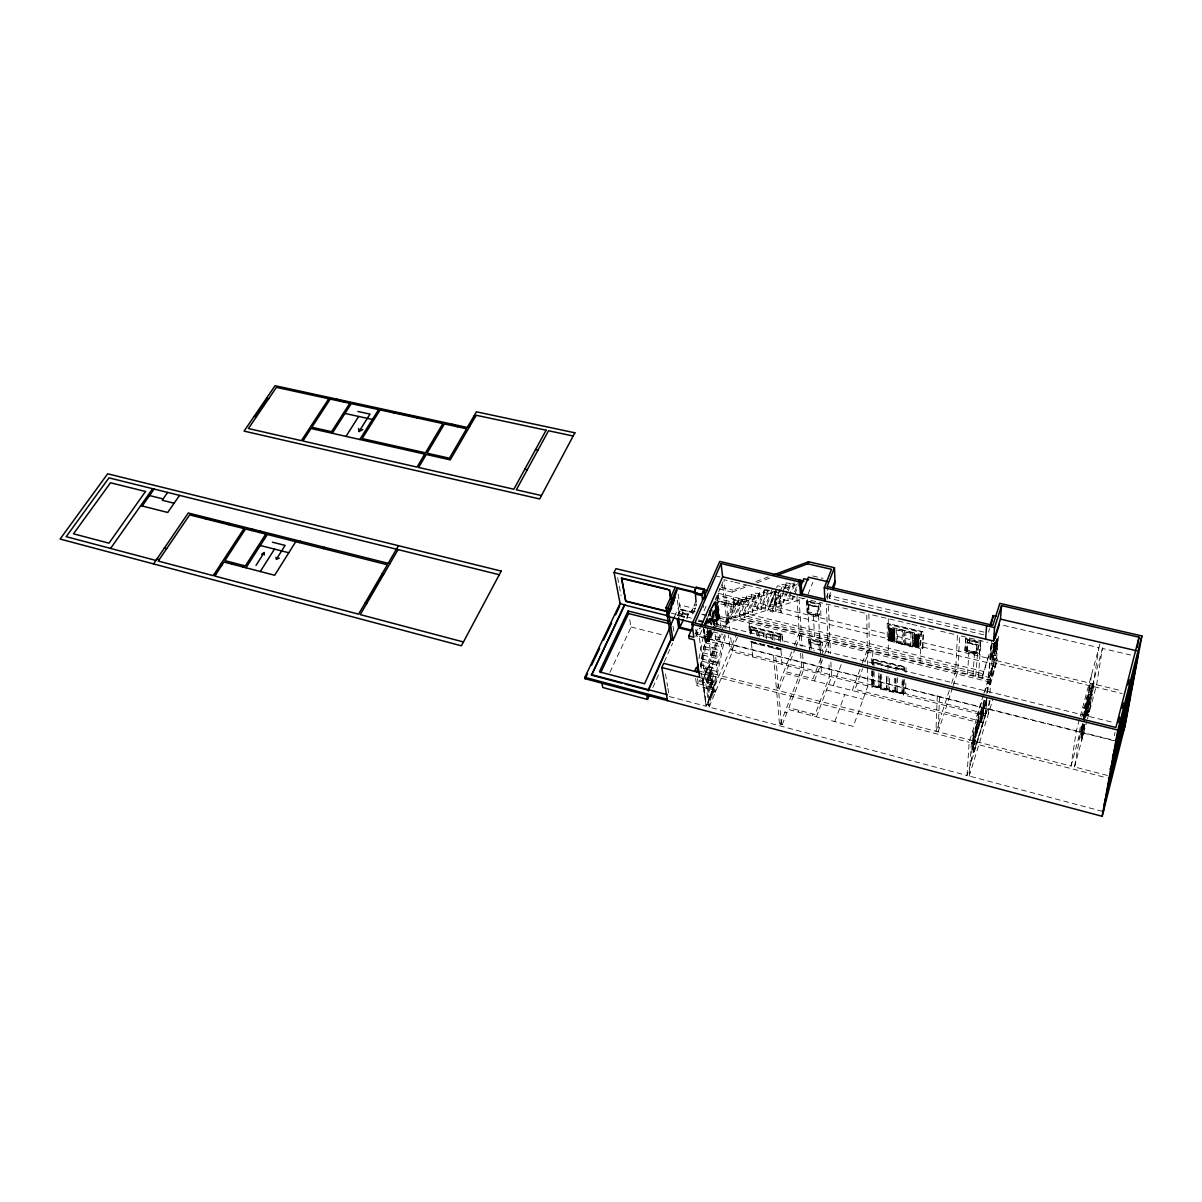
<?xml version="1.0" encoding="UTF-8"?>
<svg xmlns="http://www.w3.org/2000/svg" width="1202" height="1202" viewBox="0 0 1202 1202"><rect width="100%" height="100%" fill="white"/><g stroke="black" fill="none" stroke-linecap="round" stroke-linejoin="round"><path stroke-width="0.75" stroke-dasharray="5 3.75" d="M888.969 624.694L888.293 640.756L920.462 648.539L921.453 632.447L888.969 624.694L888.293 626.573L920.792 634.34L920.131 662.437M889.375 690.729L894.258 691.781L889.375 690.729L889.45 676.02M894.198 691.946L894.333 677.237M880.315 688.851L895.7 692.968L895.775 678.409M895.866 692.472L895.956 677.898M896.001 670.731L896.016 667.155L903.889 669.093M896.166 643.025L896.376 628.511L912.513 632.733L912.258 646.916L896.286 642.694M902.101 693.389L902.251 678.845L902.101 693.389L897.263 692.172L897.413 677.462M902.702 643.716L897.609 642.664L897.759 630.118L902.837 631.335C898.796 661.956 910.29 627.174 897.759 630.118M721.17 634.881L704.447 673.871L709.105 707.092L967.024 775.47L985.55 715.626L903.423 694.921L903.619 678.649M903.769 679.851L903.603 694.41L895.881 692.232L895.7 692.968M904.054 693.073L904.235 678.604M904.325 671.362L904.37 667.741L873.028 660.003L872.351 661.851L903.724 669.604L904.37 667.741M905.647 644.618L905.872 632.057L910.966 633.289L910.77 645.669L905.707 644.437M989.321 700.195L988.209 714.454L905.647 693.659L905.902 679.461M905.932 672.609L906.068 667.17L871.285 658.786L906.068 667.17M887.241 623.237L887.196 639.659L922.745 648.254L923.226 631.816L887.181 623.417L923.166 631.997M922.745 648.254L923.226 631.816M937.29 696.018L935.952 731.222L941.842 713.252L785.387 673.511L778.611 690.654L775.636 655.496M939.558 696.589L938.161 731.793L944.036 713.808L977.241 722.237M964.951 650.658L965.687 638.623L980.306 642.108L979.495 653.963L964.951 650.658L965.687 638.623M966.213 651.784L966.829 649.876L977.797 652.506L977.181 654.429L966.213 651.784L967.4 640.095L978.443 642.724L977.737 652.686L966.784 650.042L967.4 640.095M967.294 651.589L967.85 642.95L976.67 645.053L976.114 653.512L967.294 651.589L976.114 653.512M967.565 674.052L968.857 652.431M969.458 642.664L969.729 638.052M973.019 675.374L974.401 653.753M967.024 775.47L969.173 742.265L982.695 699.038M976.054 653.693L976.67 645.053L967.85 642.95M975.739 676.05L978.443 642.724M1102.414 811.35L969.203 776.041L971.411 742.851L984.693 700.571L983.702 713.928L980.982 722.672L981.959 709.36M971.186 762.023L973.44 728.637L975.964 729.238C972.508 736.18 972.117 763.901 973.951 735.699M973.62 736.12L972.718 749.297L975.498 740.357L975.754 726.97M979.45 654.143L980.306 642.108M978.473 676.711L980.937 640.726M986.827 700.315L985.79 713.928L973.74 752.076L974.777 736.991L986.737 698.572L985.55 715.626M973.966 752.136C969.849 754.21 986.376 674.187 975.062 738.058L986.436 701.006L984.032 700.405L972.944 735.94L975.378 736.571M977.857 720.088L977.271 731.717M977.587 731.327C978.323 705.454 984.663 704.688 977.812 729.193M978.037 729.253L978.638 717.609M980.622 711.238L980.006 722.898M980.982 722.672L982.049 708.925C979.54 736.796 984.333 709.3 984.032 702.599M982.079 726.849L984.032 700.405M982.124 678.289L989.096 654.264L995.617 655.826L988.87 677.387L744.068 617.543L745.766 613.516L983.672 671.452L983.491 673.946L741.484 614.898L739.771 618.925L727.045 622.982M986.436 701.006L985.43 714.364L983.041 713.763L972.057 749.116L974.476 749.747L975.859 726.504M987.323 692.367L988.134 681.624L728.427 617.918L724.07 628.09M989.892 693.073L990.583 684.163L988.405 683.622L988.69 679.896L995.421 658.35L988.915 656.788M988.87 677.387L991.635 641.357M991.515 643.911L990.268 660.304L995.511 643.611M990.794 657.87L995.166 643.956L997.375 644.482L993.017 658.411L990.794 657.87L991.89 643.566L994.129 644.092M994.445 642.574L993.318 646.526L993.333 649.245L994.625 643.16L991.62 676.185M994.971 647.307L993.228 656.487M994.745 647.247L993.468 653.317M994.64 642.319L994.189 645.79M994.865 642.364L994.43 644.993M988.405 683.622L995.421 658.35M994.971 649.696L997.299 641.868L994.535 652.295M996.263 643.205L994.79 649.125M996.037 643.145L996.233 645.699M995.617 655.826L996.939 639.494M997.525 639.209L997.044 645.053L997.269 642.394M995.932 662.347L997.735 637.285L993.348 651.229L992.792 658.35L997.149 644.437M990.583 684.163L996.263 663.143L1122.217 693.539M986.647 692.082L996.458 660.634L998.531 635.272M702.013 629.893L699.203 636.324L704.117 671.437L1071.057 766.065L1076.301 730.876L1079.742 718.21M1071.057 766.065L1078.6 738.088L1080.748 723.95M1081.83 716.888L1090.139 683.938L1093.64 684.779L1086.172 712.455L1082.641 711.584M1107.463 775.44L1074.558 766.966L1081.875 724.536M1083.167 734.903L1080.853 734.332L1082.461 723.394M1083.573 716.632L1087.029 700.481M1081.409 731.868C1086.939 709.33 1077.503 748.666 1082.686 723.454M1083.858 715.911L1084.925 707.272M1082.867 724.806L1081.124 737.743L1083.528 724.115M1084.009 717.459C1094.226 673.39 1082.161 724.701 1089.433 690.684M1083.287 724.055L1080.914 738.674L1083.543 724.37M1084.174 717.474L1086.788 700.42M1084.054 720.419L1087.585 697.476M1084.565 717.504L1087.585 697.971L1086.413 697.686M1084.279 720.479L1085.616 710.292M1085.932 712.921L1094.211 682.285L1089.433 711.569L1085.992 710.713L1091.551 674.758M1081.68 740.432L1084.234 723.935M1085.361 716.587L1087.434 703.531L1085.631 716.001M1084.264 724.821L1082.07 738.96L1078.6 738.088M1084.805 724.295L1083.062 735.278L1081.905 734.978M1085.917 717.203L1087.284 708.369L1083.738 707.497M1088.456 715.175L1087.314 714.905L1091.581 687.995M1087.975 711.389L1092.032 685.38L1087.284 713.928L1088.201 711.449M1085.992 710.713L1093.234 683.938L1098.928 647.623L1001.221 624.815M1087.494 718.766L1096.63 684.749L1102.429 648.449L1130.661 655.03M1114.419 735.684L1115.005 732.409M698.978 658.726L704.718 629.412M705.078 627.594L706.866 618.429M700.18 667.065L707.287 630.689M708.714 623.417L710.848 612.509M701.157 668.537L708.955 630.87M710.427 623.688L712.29 614.718L718.225 601.105L717.504 595.29L744.624 601.826L743.783 603.81L733.851 607.085L717.369 603.073L716.647 597.259L717.504 595.29M669.319 696.544L706.175 706.31L702.464 680.212L709.511 664.27L712.996 690.128L696.664 685.501L698.557 681.098L715.01 685.38L725.497 634.851M728.848 618.79L727.375 625.836L722.522 584.743M1087.314 714.905L1092.468 684.494L1091.491 688.16M1074.558 766.966L1087.074 720.359M1084.925 707.783L1090.214 688.235L1086.067 714.98L1088.366 715.551L1092.663 688.445L1089.147 687.589M1083.092 719.277L1085.166 712.516M1085 712.17L1087.555 702.764M1083.212 720.088L1103.631 643.971M1084.474 720.479L1085.601 715.37M1080.853 734.332L1083.468 724.611M1080.237 716.392L1100.146 643.16M969.203 776.041L992.957 699.098M972.944 747.148L975.168 740.778M973.74 752.076L985.565 713.883M986.076 713.913L991.365 696.86M984.874 692.082L988.134 681.624M986.797 693.509L997.6 658.876M982.274 708.985L984.243 702.659M986.947 698.617L974.777 736.991M997.299 639.148L995.797 649.035L996.007 646.391M994.535 649.906L993.648 653.888M983.341 695.072L975.588 719.863L944.622 712.02L952.63 687.454M983.897 693.299L988.329 679.13L991.079 643.13L993.333 643.656L990.523 679.671L728.142 615.424L723.965 579.68L733.085 581.843M982.304 675.779L989.096 654.264M996.518 638.863L992.672 651.078L993.573 651.289M988.51 632.162L989.622 628.676M949.31 690.414L942.428 711.464L855.043 689.302L862.525 668.808M951.608 683.397L955.62 671.122L957.453 635.137L937.425 630.389M953.201 685.696L957.784 671.648L959.677 635.663L987.698 642.319M903.423 694.921L904.009 692.998L873.253 685.501L873.103 667.245M905.647 693.659L730.17 649.456L728.457 634.911M704.192 625.476L705.469 621.78M920.792 634.34L921.453 632.447M912.258 646.916L912.513 632.733M897.263 692.172L902.161 693.223M910.966 633.289L905.872 632.057M886.505 690.008L886.535 675.299L886.505 690.008L881.682 688.791L881.637 668.643M894.303 668.327L889.39 667.11M904.325 644.633L904.49 630.449M880.495 688.355L880.315 689.092L880.21 672.729M881.682 688.791L886.565 689.828M874.094 671.648L874.2 686.357L878.993 687.574L878.947 672.865M886.46 666.389L881.562 665.172M880.164 663.774L872.532 661.355L872.577 664.931M730.726 637.526L732.379 651.784L872.667 687.153L873.253 685.26M874.2 686.357L879.053 687.394M887.196 639.659L922.805 648.088M874.004 662.572L878.887 663.774L874.004 662.572L874.019 670.01M872.862 651.514L872.351 661.851M852.278 690.504L861.714 664.736M862.345 663.023L867.303 649.501L866.732 613.591L826.285 603.975L827.893 639.855L823.355 651.664M865.019 661.971L869.392 650.012L868.881 614.102L910.124 623.898M834.804 721.591L844.751 694.621M833.287 685.681L842.872 660.063M816.458 716.798L831.529 676.786L830.837 660.709M812.402 715.731L813.048 714.048M814.43 680.888L824.181 655.421M824.827 653.723L829.951 640.35L828.388 604.486M798.263 712.035L798.909 710.352M820.771 658.411L813.003 678.649L786.063 671.813L795.333 648.389M818.968 645.204L810.899 643.025L811.2 649.576L814.445 650.387M820.726 642.845L820.019 644.663L809.847 642.168L810.554 640.35L820.726 642.845L821.191 652.055M822.303 642.259L808.811 639.133L822.303 642.259L822.799 653.603M819.298 614.462L818.577 616.295L808.195 613.786L808.345 602.232L818.802 604.726L819.298 614.462L808.916 611.968M826.195 597.694L828.599 591.549M830.567 592.451L827.667 599.873L827.081 586.531M983.762 634.776L829.41 598.311L831.934 591.85M819.674 637.841L818.081 606.559L818.802 604.726M820.425 604.08L806.557 600.955L820.425 604.08L820.951 616.055L807.248 612.765L806.557 600.955M817.435 615.559L809.126 613.561L817.435 615.559L817.075 606.965L808.63 605.132L817.075 606.965M791.682 651.935L776.537 690.113L773.502 654.955M794.432 644.993L799.255 632.838L796.896 597.003M807.248 612.765L806.617 600.79M795.994 646.721L801.298 633.334L798.984 597.499M808.345 602.232L807.624 604.065L818.081 606.559M808.105 594.134L812.837 582.294M781.946 664.27L780.984 649.471L773.352 648.103M778.58 636.579L773.818 635.588L778.58 636.579L778.911 641.763M779.707 636.549L780.429 634.761L750.589 627.414L749.838 629.187L779.707 636.549L780.113 641.583M781.886 634.325L748.831 626.197L781.886 634.325L782.427 641.162M786.754 591.474L783.403 599.678L788.151 600.805L794.822 584.397L794.657 581.783L791.307 589.987M771.894 646.916L767.252 645.759M794.552 591.79L798.549 581.903M790.646 591.639L787.956 598.205L792.719 599.347L799.39 582.88M787.43 589.836L790.105 583.286L794.822 584.397M788.287 590.798L791.126 583.856L786.424 582.76L778.881 601.135L783.599 602.277L787.611 592.436M770.888 635.227L766.14 634.22L770.888 635.227L771.549 643.731M780.338 593.908L781.631 610.751L780.819 612.765L779.482 595.756L774.449 594.554L767.732 610.781L772.811 612.013L779.482 595.756M780.308 641.087L779.903 636.068L772.405 634.22L772.646 639.734M718.225 601.105L734.692 605.102L775.215 591.76L776.657 609.549L775.846 611.563L774.449 594.554M779.752 589.536L774.373 602.593L779.076 603.72L784.44 590.648M786.619 585.344L781.931 584.247L781.105 586.275L785.777 587.372L786.424 582.76M764.487 645.068L761.347 644.467M758.567 644.422L751.4 642.093L752.662 656.893M775.951 589.386L769.896 604.035L774.584 605.162L782.126 586.831L781.931 584.247M763.345 633.544L758.672 632.387L763.345 633.544L763.661 636.88M750.559 633.724L750.048 628.706L757.47 630.539L757.756 636.038M776.627 587.748L777.469 585.735L782.126 586.831M775.215 591.76L767.732 610.781M772.195 589.235L765.434 605.477L770.106 606.604L776.838 590.332M756.614 608.332L761.242 609.444L768.829 591.234L764.217 590.137L756.614 608.332L756.854 610.856L752.227 609.745L759.844 591.594L764.442 592.691L756.854 610.856M756.163 631.05L751.445 630.073L756.163 631.05L756.584 636.219M761.016 606.905L765.674 608.032L772.405 591.79L767.777 590.693L761.016 606.905L761.242 609.444M760.085 594.134L755.502 593.037L747.869 611.142L752.482 612.269L760.085 594.134L759.844 591.594M708.864 666.509L712.245 691.39L715.37 692.202L712.05 667.32L708.864 666.509L703.17 679.836L706.31 705.98M712.44 691.45L706.866 704.657L712.801 690.083M715.01 685.38L736.826 633.694M732.093 649.951L738.073 635.738M755.742 595.576L751.19 594.479L743.542 612.539L748.125 613.666L755.742 595.576L755.502 593.037M709.105 707.092L732.379 651.784M713.147 689.798L721.816 644.618L723.394 640.906L723.093 638.472L724.671 634.776M747.148 598.416L742.626 597.334L734.948 615.319L739.515 616.431L747.148 598.416L746.893 595.907L751.43 597.003L743.813 615.048L739.23 613.937L746.893 595.907M742.881 599.828L738.374 598.746L730.696 616.686L735.233 617.798L742.881 599.828L742.626 597.334M716.302 665.863L717.729 662.497L715.911 648.374L712.035 647.397L710.577 650.778L712.455 664.886L716.302 665.863L714.469 651.769L715.911 648.374M725.963 628.646L725.662 626.197L735.534 603.134M702.659 680.272L709.511 664.27M738.554 600.369L737.697 602.352L993.949 664.255M712.29 614.718L730.981 619.165L738.644 601.24L738.374 598.746M712.455 664.886L713.883 661.521L712.035 647.397M712.05 667.32L706.355 680.663L703.17 679.836M733.025 599.633L733.866 597.664M712.831 687.469L698.257 683.668L699.865 679.926L714.424 683.698M726.459 618.053L734.152 600.144L738.644 601.24M704.117 671.437L720.223 633.89M721.531 630.825L728.142 615.424M709.661 610.646L710.683 618.429L727.255 622.501L726.955 620.052L734.422 602.638L717.91 598.641L717.053 600.609L733.581 604.606M716.978 671.497L700.481 667.245L703.966 646.571L710.652 631.411M713.162 632.522L709.12 641.883L705.89 641.072L704.237 628.886M715.175 627.865L719.848 617.062L716.647 616.28L714.889 602.232L718.12 603.013L721.11 627.384M725.587 605.072L726.158 600.639M719.112 588.98L732.183 592.12L733.04 590.137L747.073 584.863M728.502 605.778L729.073 601.331M716.061 613.801L717.744 609.925M716.107 614.177L717.789 610.315M708.098 633.634L709.18 630.629M716.212 614.943L717.834 610.691M708.128 630.644L705.243 640.456L721.816 644.618M708.143 634.01L709.285 631.396M716.257 615.334L717.925 611.457M708.203 634.386L709.901 630.464M716.302 615.709L717.985 611.848M708.294 635.152L709.946 630.84M716.392 616.476L718.03 612.224M705.89 641.072L710.187 631.155M713.056 624.544L718.12 612.99M708.399 635.903L710.097 631.982M716.497 617.242L718.165 613.366M713.627 624.544L718.21 613.756M713.207 604.756L703.275 627.459L705.454 643.416L710.848 631.456M713.823 624.604L718.255 614.132M708.609 637.421L710.307 633.499M716.677 618.76L718.36 614.898M708.654 637.796L710.352 633.875M716.738 619.135L718.405 615.274M708.699 638.172L710.397 634.25M716.783 619.511L718.45 615.664M708.804 638.923L710.457 634.626M716.873 620.277L718.495 616.04M723.649 604.606L724.505 602.638M708.849 639.299L710.547 635.392M716.918 620.653L718.586 616.791M716.963 621.028L718.646 617.182L717.128 604.922M695.102 633.679L710.232 637.466L712.26 632.778M698.798 620.983L707.392 623.117L710.352 616.31M710.683 618.429L709.075 622.095L725.662 626.197M714.679 625.626L713.342 615.154L715.235 611.307L716.783 623.538L714.814 609.053L717.519 602.878L719.247 616.911L717.188 623.222M715.536 609.564L717.218 605.703M711.073 624.875L710.622 621.404L712.335 617.482L713.868 628M715.581 609.955L717.263 606.078M711.283 624.935L710.833 621.449L712.531 617.528M714.874 625.671L713.537 615.214L715.235 611.307M715.626 610.346L717.309 606.469M715.731 611.112L717.354 606.86M715.776 611.502L717.459 607.626M715.821 611.878L717.504 608.017M715.866 612.269L717.549 608.392M715.971 613.035L717.594 608.783M716.016 613.411L717.699 609.549M1113.533 740.597L696.679 636.053L700.39 627.594M708.88 613.035L711.058 608.047M704.823 623.447L708.474 614.913M709.195 613.471L714.364 601.646M715.1 599.948L720.268 588.124M721.005 586.441L723.965 579.68M714.108 603.179L703.486 627.504L705.649 643.461M705.454 623.823L714.889 602.232M706.07 606.274L703.996 610.977L703.26 605.462M695.357 633.86L697.581 628.796M695.718 636.444L699.429 628M693.569 612.359L697.115 604.366M686.778 617.888L688.325 613.952L682.481 612.509L681.068 617.407L682.481 612.509M688.325 613.952L686.928 618.85L686.733 617.528L680.873 616.085M695.988 601.21L691.811 610.601L692.577 615.935M652.836 687.514L658.936 673.871M664.27 661.941L672.639 643.175M677.447 615.694L680.407 609.113L677.868 592.301M677.913 615.589L680.648 609.519L693.855 612.765M677.943 615.83L680.648 609.519M678.514 617.843L682 610.09M674.442 616.746L679.776 604.907L695.357 608.723M609.895 672.384L631.095 627.008L629.502 618.594M755.848 581.558L768.138 576.93M732.183 592.12L747.975 586.2M756.764 582.91L770.813 577.636M797.121 584.533L780.038 590.167L772.51 608.467L772.811 612.013M741.484 614.898L745.766 613.516M744.068 617.543L805.024 598.07M812.687 575.953L822.979 578.342M983.957 632.132L829.305 595.681L829.41 598.311M716.602 576.134L719.968 576.93M734.903 582.279L745.841 584.878M747.674 585.314L805.686 599.092M810.794 600.309L822.844 603.164M911.942 624.334L935.607 629.953M965.627 638.803L980.246 642.274M995.226 646.511L994.52 653.137L994.73 650.477M967.355 640.275L978.398 642.905M966.784 642.018L977.827 644.663M721.38 587.342L733.04 590.137M889.796 628.24L894.859 629.442M914.121 634.055L919.245 635.287M889.796 628.616L894.859 629.833M914.121 634.446L919.229 635.678M889.796 629.007L894.859 630.224M914.106 634.836L919.214 636.068M889.796 629.397L894.844 630.614M914.106 635.227L919.214 636.459M889.796 629.788L894.844 631.005M914.091 635.618L919.199 636.835M889.796 630.179L894.844 631.396M914.091 636.008L919.199 637.225M889.796 630.569L894.844 631.786M914.076 636.399L919.184 637.616M889.796 630.96L894.844 632.177M914.076 636.79L919.169 638.007M889.796 631.351L894.844 632.553M914.061 637.18L919.169 638.397M889.796 631.741L894.844 632.943M914.061 637.556L919.154 638.788M889.796 632.117L894.844 633.334M914.046 637.946L919.154 639.179M889.796 632.507L894.844 633.724M914.046 638.337L919.139 639.569M889.796 632.898L894.829 634.115M914.031 638.728L919.139 639.945M889.796 633.289L894.829 634.491M914.031 639.118L919.124 640.335M889.796 633.679L894.829 634.881M914.016 639.494L919.109 640.726M889.796 634.055L894.829 635.272M914.016 639.885L919.109 641.117M889.781 634.446L894.829 635.663M914.001 640.275L919.094 641.492M718.06 593.262L995.286 659.973M889.781 634.836L894.829 636.038M914.001 640.666L919.094 641.883M996.458 660.634L1093.234 683.938M1096.63 684.749L1121.511 690.744M889.781 635.212L894.829 636.429M914.001 641.042L919.079 642.274M889.781 635.603L894.829 636.82M913.986 641.432L919.064 642.664M889.781 635.993L894.814 637.21M913.986 641.823L919.064 643.04M889.781 636.369L894.814 637.586M913.971 642.199L919.049 643.431M776.657 609.549L781.631 610.751M889.781 636.76L894.814 637.977M913.971 642.589L919.049 643.821M889.781 637.15L894.814 638.352M913.956 642.98L919.034 644.197M889.781 637.526L894.814 638.743M913.956 643.355L919.034 644.588M889.781 637.916L894.814 639.133M913.941 643.746L919.019 644.978M889.781 638.307L894.814 639.509M913.941 644.137L919.004 645.354M889.781 638.683L894.814 639.9M913.926 644.512L919.004 645.744M716.647 597.259L718.586 597.725M889.781 639.449L894.799 640.666M913.911 645.279L918.989 646.511M889.781 639.84L894.799 641.042M913.911 645.669L918.974 646.886M1089.042 687.95L1092.558 688.806M733.43 603.374L740.177 604.997M993.784 666.374L995.962 666.9M739.771 618.925L988.69 679.896M695.222 611.442L691.811 610.601L696.319 603.78L696.875 607.566M710.352 615.965L726.955 620.052M1083.648 707.873L1087.179 708.729M701.788 614.207L706.926 615.469M680.407 609.113L694.546 612.584M702.223 614.492L705.679 615.334L707.392 623.117M680.678 609.76L694.636 613.185M688.37 614.312L682.526 612.87L680.933 616.446L685.32 617.528M682.676 613.831L688.521 615.274M709.39 621.524L718.991 601.075L718.135 594.073M671.347 613.17L691.39 618.128M698.663 620.022L1114.209 722.687M698.137 621.224L703.305 622.501M716.016 626.182L724.31 628.225M776.417 647.502L779.527 648.284M713.087 631.891L723.018 634.356M750.469 641.387L783.163 649.531L750.409 641.552M751.205 642.574L780.789 649.951M706.521 634.34L723.093 638.472M706.851 636.76L723.394 640.906M699.203 636.324L1076.301 730.876M1079.907 731.778L1116.237 740.898M705.574 642.86L722.101 647.022M872.832 686.417L880.495 688.596L880.39 672.234M631.095 627.008L664.405 635.407M703.966 646.571L720.524 650.748M704.297 648.96L720.824 653.152M702.689 652.671L719.232 656.878M703.02 655.06L719.547 659.267M826.555 689.978L863.066 699.294M713.883 661.521L717.729 662.497M701.412 658.786L717.955 663.008M701.758 661.16L718.255 665.382M700.135 664.886L716.677 669.123M698.873 670.986L715.385 675.239M704.447 673.871L969.173 742.265M971.411 742.851L1106.621 777.784M699.203 673.33L715.701 677.597M699.534 677.582L714.108 681.354M712.395 691.09L715.325 691.856M784.891 712.245L786.904 712.771M706.821 704.312L709.751 705.078M706.671 704.597L709.796 705.424L705.168 672.188M780.278 724.085L782.292 724.611M617.648 577.651L621.103 595.621M665.487 673.946L667.576 686.327M667.876 688.085L669.078 695.162M673.06 626.272L673.871 631.32M677.252 600.249L679.791 616.942M681.91 609.489L683.187 617.948M695.627 678.439L696.664 685.501M697.521 678.619L698.257 683.668M695.763 629.532L696.679 636.053M701.442 673.105L706.175 706.31M707.783 677.312L711.148 701.758M707.077 678.995L710.457 703.425M709.21 673.976L712.546 698.452M708.489 675.644L711.854 700.105M710.622 670.641L713.928 695.147M709.916 672.309L713.237 696.799M707.738 630.96L708.91 639.674L710.592 635.768L710.006 631.215M706.235 620.232L707.061 626.407M707.272 627.955L710.938 655.526M707.122 631.275L708.519 641.733L711.223 635.482L710.532 630.239M711.344 668.988L714.634 693.509M707.662 617.933L708.369 623.267M709.3 630.359L710.232 637.466M711.133 630.389L711.824 635.633M711.779 608.512L716.272 643.115M710.938 605.793L712.305 616.446M712.335 617.482L713.672 627.94M717.534 616.025L715.325 599.888L717.339 615.98M714.709 603.028L717.729 627.159M728.427 617.918L729.884 630.389M730.696 616.686L730.981 619.165M734.152 600.144L734.692 605.102M734.948 615.319L735.233 617.798M733.851 607.085L733.295 602.127L737.803 603.209L737.532 600.73L742.04 601.811L741.769 599.317L746.307 600.414L746.051 597.905L750.589 598.987L750.348 596.477L754.901 597.574L754.661 595.035L759.243 596.132L759.003 593.593L763.601 594.689L763.375 592.15L767.988 593.247L767.777 590.693M739.23 613.937L739.515 616.431M743.542 612.539L743.813 615.048M748.906 626.032L749.702 634.731M751.52 629.908L751.791 633.409M750.589 627.414L751.265 634.115M749.207 623.012L750.348 634.205M747.869 611.142L748.125 613.666M751.19 594.479L751.43 597.003M752.227 609.745L752.482 612.269M758.747 632.222L759.484 640.741M757.47 630.539L757.951 635.558M763.42 633.379L763.721 636.714M764.727 632.853L765.193 637.886M764.217 590.137L764.442 592.691M765.434 605.477L765.674 608.032M766.2 634.07L766.891 642.574M769.896 604.035L770.106 606.604M772.405 634.22L772.841 639.239M776.747 692.562L779.617 725.783L801.659 669.244L800.592 653.182M773.878 635.422L774.238 640.591M778.821 693.088L781.631 726.324L788.212 709.42L853.285 726.414L867.874 685.951L867.559 666.284M774.373 602.593L774.584 605.162M778.881 601.135L779.076 603.72M780.429 634.761L780.969 641.462M781.961 634.175L782.502 640.997M783.403 599.678L783.599 602.277M787.956 598.205L788.151 600.805M785.777 587.372L785.597 584.788L790.285 585.885L790.105 583.286M792.719 599.347L792.539 596.733L797.332 597.86L797.151 595.245M799.42 635.332L800.126 646.045M801.449 635.828L802.14 646.541M802.605 653.678L803.642 669.754L788.858 707.738L815.076 714.574L829.53 676.275L828.884 661.986M808.871 638.968L809.532 650.132M808.811 639.133L809.352 648.434M808.706 604.967L809.126 613.561M810.554 640.35L811.08 649.561M807.353 599.482L809.442 635.332M809.847 642.168L810.388 651.364M813.378 615.048L814.55 636.594M819.809 640.335L821.537 674.262M819.043 645.038L819.388 653.167M827.998 642.349L828.478 653.062M830.056 642.845L830.522 653.557M867.333 651.995L867.528 664.496M872.667 672.098L872.847 686.658M872.472 670.896L872.667 687.153M871.345 658.621L871.36 664.045M871.51 670.896L871.63 685.095M873.028 660.003L873.088 665.442M878.887 673.03L878.993 687.574M887.993 665.713L887.993 669.304M887.993 676.456L887.993 691.03M888.293 618.714L888.293 654.639M889.796 627.85L889.781 640.215L894.799 641.432L894.859 629.052L889.796 627.85M914.136 633.664L913.896 646.045L918.959 647.277L919.245 634.896L914.136 633.664M993.573 643.31L993.588 646.045L993.573 643.31M902.417 669.589L897.413 668.537L902.417 669.589"/><path stroke-width="1.5" d="M985.625 639.133L986.602 625.746M992.957 618.234L993.152 615.574L995.947 616.22M828.433 581.858L808.435 577.2L801.118 595.411L800.277 582.099L721.08 563.543L722.642 576.81L993.543 641.012L994.58 627.624L1001.551 605.628L1139.045 637.195L1137.167 647.352M993.543 641.012L1000.455 619.12L1001.551 605.628M621.569 683.127L591.519 675.163L624.74 605.072L620.067 603.359L584.833 677.357L585.149 678.739L1102.144 816.293L1117.86 730.065L1141.9 635.933L999.839 603.374L992.867 625.31L827.081 586.531L834.473 567.72L808.51 561.755L773.412 574.962M1128.843 698.903L1123.134 729.569L1124.035 729.794L1130.451 695.522L1109.386 778.49L1103.346 811.605L1102.414 811.35M1132.014 680.632L1131.653 682.556L1132.464 682.751L1132.825 680.828L1132.014 680.632L1112.511 758.086M1131.428 683.833L1132.224 684.028L1131.878 685.951L1131.067 685.756L1114.93 749.086M1141.9 635.933L1125.147 725.392L1102.144 816.293M697.19 667.876L697.911 664.21M1115.501 742.866L1126.559 699.504M1127.476 695.883L1129.324 688.656M1112.631 758.146L1114.014 752.707M1111.73 764.307L1132.825 680.828M1132.224 684.028L1110.693 769.22L1109.867 768.995M1104.262 804.078L1123.134 729.569M1139.045 637.195L1115.892 727.495L694.831 623.012L721.08 563.543M1118.13 722.627L1119.513 717.233M1121.812 708.248L1123.194 702.854M1127.792 684.885L1129.174 679.491M995.001 638.382L999.403 624.394M989.817 626.017L993.152 615.574M990.733 625.19L992.401 619.977M675.269 587.267L665.968 607.656L671.152 639.81L673.03 640.29L667.891 608.122L677.177 587.718L667.32 616.325L693.644 622.861M672.865 604.2L672.098 604.02L676.996 590.287M832.445 587.598L834.969 581.122M833.181 588.619L835.074 583.781L834.473 567.72M824.888 601.045L824.287 587.718L831.529 569.312L807.684 563.813L777.829 575.007M800.277 582.099L800.968 580.416L719.773 561.424L691.991 624.214L693.87 637.24L688.716 635.948L693.178 625.821M807.684 563.813L808.51 561.755M801.148 585.344L803.822 578.733L808.585 579.845M696.544 671.888L698.167 668.132L696.213 667.621L694.591 671.392M701.127 625.896L722.642 576.81M703.17 591.234L701.773 594.389L702.509 599.933M704.372 589.16L702.148 595.005L693.9 592.406L696.228 587.207L704.372 589.16L702.148 595.005M648.239 690.955L671.152 639.81M693.975 593.037L696.228 587.207M673.03 640.29L678.604 627.82L677.282 619.195M601.736 682.571L602.833 687.514L647.502 699.444L649.02 696.033M667.516 700.661L661.821 667.516L663.684 663.339L699.654 672.639M683.412 619.526L679.956 627.249L692.532 630.389M625.115 684.058L648.088 690.143L671.017 638.983M670.626 625.19L674.442 616.746M670.145 627.038L644.572 683.758L599.392 671.843L628.06 610.992L668.853 621.149M668.628 612.674L674.022 600.79M669.394 612.855L671.693 607.761M672.098 604.02L675.088 597.424M670.671 598.836L669.424 589.671L670.821 598.536M600.73 672.639L628.541 613.546L628.06 610.992M667.456 611.683L625.776 601.376L621.569 578.072L667.651 589.235M591.519 675.163L624.619 604.486M585.149 678.739L587.553 673.706M591.549 665.292L599.543 648.479M603.539 640.08L611.548 623.267M615.544 614.868L619.541 606.454M625.776 601.376L621.569 578.072M620.337 604.771L614.087 572.483L615.935 568.666L707.122 590.618M388.186 563.332L398.463 545.693M365.859 603.314L382.777 574.255M468.84 426.394L474.685 416.343M398.057 549.615L360.254 614.613L463.446 641.973M457.451 426.755L458.202 425.508M451.531 425.478L452.268 424.216M417.094 417.98L417.845 416.733M323.473 548.638L324.33 547.256M393.91 412.932L394.677 411.7M380.117 409.927L362.163 438.58L425.493 452.838L442.877 423.585L351.269 403.647L332.263 433.291M299.493 542.598L300.35 541.216M295.752 541.651L274.672 575.262L223.978 562.025L214.812 576.058L358.572 614.177L387.36 564.76L267.355 534.484L246.004 567.78M359.834 439.496L378.585 409.597M275.889 557.307L276.43 559.155L285.114 545.408L272.463 542.192M358.572 428.558L359.037 431.518L370.006 414.119L357.971 411.475M260.293 571.506L274.507 549.104M346.011 436.386L358.647 416.448M256.011 565.406L264.2 552.559L264.365 554.918M242.849 566.953L243.751 565.541M259.527 532.516L260.413 531.149M343.742 402.009L344.538 400.807M251.744 530.548L252.63 529.196M336.244 400.386L337.041 399.169M231.821 564.069L232.722 562.671M228.53 524.703L229.417 523.351M205.572 518.903L206.474 517.566M255.23 416.628L267.595 398.478M153.571 563.918L188.278 512.984L389.839 563.753M179.549 495.374L167.724 512.473L140.724 505.636M167.649 492.414L162.195 500.242L174.11 503.232M110.584 548.428L152.654 488.703M142.197 506.012L154.126 489.064M261.585 554.287L264.2 552.559M359.037 431.518L362.794 429.505M276.43 559.155L279.255 558.164M573.174 436.025L548.533 430.752L516.349 489.8L541.456 495.54M473.888 416.177L475.481 416.508M468.044 426.214L469.621 426.56M336.635 399.77L344.148 401.408M394.286 412.316L417.47 417.349M451.907 424.847L457.827 426.139M535.536 449.563L538 450.104M345.004 413.443L372.395 419.468M266.498 398.223L268.692 398.718M524.793 469.216L527.272 469.772M254.133 416.388L256.342 416.884M1000.455 619.12L1136.536 650.748M799.225 580.265L803.973 581.377M824.287 587.718L994.58 627.624M825.549 599.362L801.794 593.743L800.968 580.416M704.462 589.791L705.093 598.897M614.087 572.483L695.117 592.06M677.282 588.409L702.359 594.524M696.484 593.442L699.714 594.224M621.419 578.372L669.289 589.987M665.968 607.656L667.891 608.122M625.911 601.075L667.606 611.367M624.74 605.072L667.576 615.709M499.266 574.721L108.961 477.855L66.2 536.663L155.929 560.448M691.991 624.214L1117.86 730.065M628.541 613.546L669.259 623.703M149.559 495.555L163.111 498.935M678.604 627.82L690.88 630.885M206.023 518.242L228.981 524.027M252.18 529.872L259.978 531.84M381.951 574.045L383.603 574.466M260.308 545.483L288.796 552.755M1108.424 778.25L1109.386 778.49M661.821 667.516L699.639 677.312L694.23 639.825L689.092 638.532L688.716 635.948M164.374 548.067L166.657 548.668M220.582 564.399L222.16 564.82M365.032 603.088L366.7 603.539M156.876 559.065L159.16 559.681M214.166 574.24L215.744 574.646M591.399 674.577L667.32 694.696M584.833 677.357L667.275 699.279M646.586 694.501L647.502 699.444M678.514 617.843L680.107 628.195M695.958 592.992L696.123 594.239L700.991 595.411L700.811 594.164M695.372 592.826L695.222 591.7L696.048 601.932M799.646 581.948L800.487 595.26M1116.237 740.898L1110.498 772.39L1131.623 689.212L1137.708 656.683L1116.237 740.898M501.204 571.1L461.403 645.82L60.1 539.052L107.669 473.783L501.204 571.1M574.887 432.81L539.653 498.95L244.081 431.112L275.048 385.707L467.308 427.476L476.428 411.805L574.887 432.81M546.099 430.226L513.855 489.229L418.612 467.458L426.304 454.476L450.254 459.87L476.202 415.261L546.099 430.226M466.571 428.753L449.413 458.217L427.071 453.184L444.44 423.93L466.571 428.753M424.727 454.116L417.019 467.097L302.919 440.999L311.063 428.513L424.727 454.116M265.792 534.094L245.328 565.962L224.894 560.628L245.524 528.985L265.792 534.094M349.767 403.331L331.557 431.698L311.874 427.266L330.265 399.079L349.767 403.331M243.976 528.595L213.25 575.653L158.228 561.064L189.646 514.892L243.976 528.595M328.777 398.763L301.401 440.653L248.408 428.543L276.415 387.36L328.777 398.763M145.502 491.483L108.976 543.169L73.502 533.808L110.509 482.768L145.502 491.483"/></g></svg>
